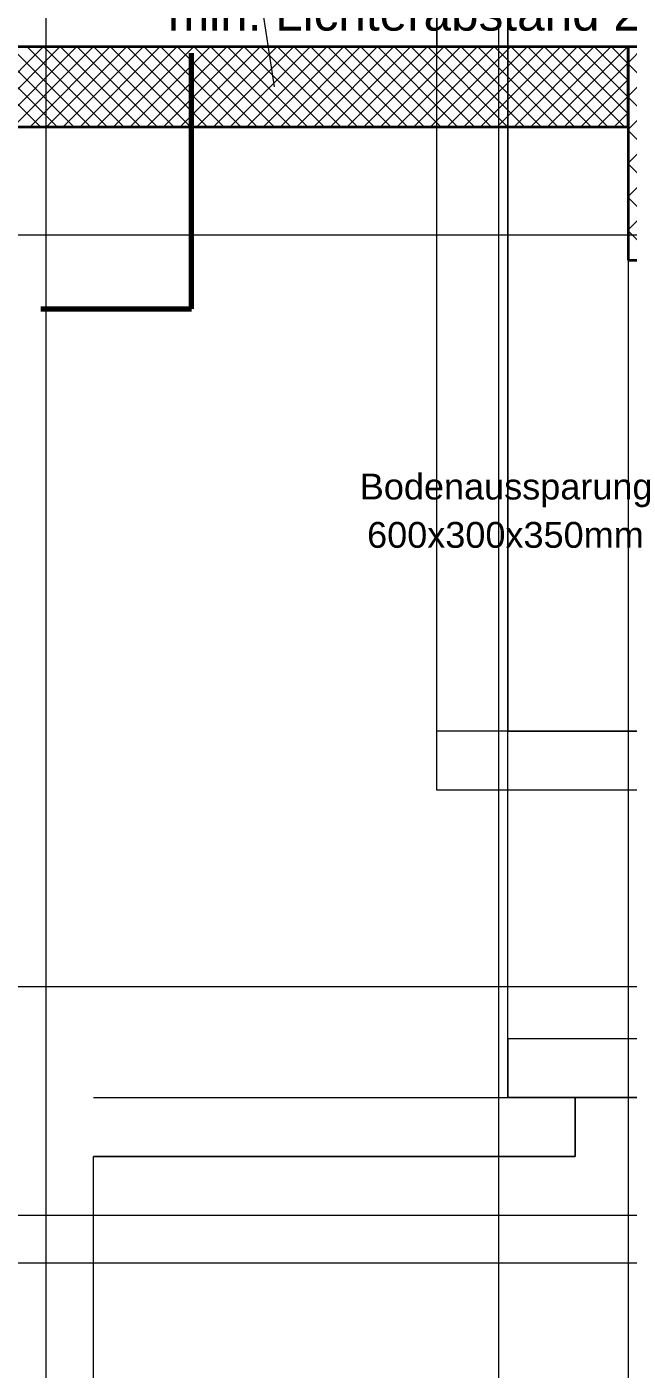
# Model space of a CAD drawing. Extents: x -982 to 937, y -179 to 616.
# Drawn here: x -588.3 to -537.4, y -60.4 to 53.2 of the extents above; entities that cross this region are included whole.
import ezdxf
from ezdxf.lldxf.tags import DXFTag

# ---------------------------------------------------------------- set-up
doc = ezdxf.new("R2010")
doc.units = 0
doc.layers.get('0').update_dxf_attribs({"lineweight": 13})
for name, color, linetype, lineweight in [('A-DETL-____-HDLN', 7, '_Verdeckte Linien_', 9), ('A-DETL-GENF-HDLN', 7, '_Verdeckte Linien_', 9), ('A-FLOR-____-MCUT', 7, 'Continuous', 35), ('A-FLOR-____-OTLN', 7, 'Continuous', 9), ('A-FLOR-____-OVHD', 7, 'Strichpunkt - Fein', 9), ('S-COLS-____-MCUT', 7, 'Continuous', 35), ('S-COLS-____-OTLN', 7, 'Continuous', 9), ('S-GRID-____-OTLN', 7, 'Continuous', 5)]:
    doc.layers.add(name, color=color, linetype=linetype, lineweight=lineweight)
doc.layers.add('EL01_WAN_Röhre Boden Typ', color=1, linetype='Continuous', lineweight=13, true_color=0xff0000)
doc.layers.add('G-____-____-SYMB', color=7, linetype='Strichpunkt - Weit', lineweight=5, true_color=0x008080)
doc.styles.get("Standard").update_dxf_attribs({"font": 'arial.ttf'})
tags = doc.linetypes.add('_Rasterlinie_', pattern=[0.375, 0.2, -0.05, 0.075, -0.05]).pattern_tags.tags
tags[10:11] = [DXFTag(74, 4), DXFTag(75, 0), DXFTag(340, '0'), DXFTag(46, 1.0), DXFTag(50, 0.0), DXFTag(44, 0.0), DXFTag(45, 0.0)]
tags[8:9] = [DXFTag(74, 4), DXFTag(75, 0), DXFTag(340, '0'), DXFTag(46, 1.0), DXFTag(50, 0.0), DXFTag(44, 0.0), DXFTag(45, 0.0)]
tags[6:7] = [DXFTag(74, 4), DXFTag(75, 0), DXFTag(340, '0'), DXFTag(46, 1.0), DXFTag(50, 0.0), DXFTag(44, 0.0), DXFTag(45, 0.0)]
tags[4:5] = [DXFTag(74, 4), DXFTag(75, 0), DXFTag(340, '0'), DXFTag(46, 1.0), DXFTag(50, 0.0), DXFTag(44, 0.0), DXFTag(45, 0.0)]
tags = doc.linetypes.add('_Schnittlinie_', pattern=[0.3, 0.15, -0.05, 0.05, -0.05]).pattern_tags.tags
tags[10:11] = [DXFTag(74, 4), DXFTag(75, 0), DXFTag(340, '0'), DXFTag(46, 1.0), DXFTag(50, 0.0), DXFTag(44, 0.0), DXFTag(45, 0.0)]
tags[8:9] = [DXFTag(74, 4), DXFTag(75, 0), DXFTag(340, '0'), DXFTag(46, 1.0), DXFTag(50, 0.0), DXFTag(44, 0.0), DXFTag(45, 0.0)]
tags[6:7] = [DXFTag(74, 4), DXFTag(75, 0), DXFTag(340, '0'), DXFTag(46, 1.0), DXFTag(50, 0.0), DXFTag(44, 0.0), DXFTag(45, 0.0)]
tags[4:5] = [DXFTag(74, 4), DXFTag(75, 0), DXFTag(340, '0'), DXFTag(46, 1.0), DXFTag(50, 0.0), DXFTag(44, 0.0), DXFTag(45, 0.0)]
tags = doc.linetypes.add('_Verdeckte Linien_', pattern=[0.15, 0.1, -0.05]).pattern_tags.tags
tags[6:7] = [DXFTag(74, 4), DXFTag(75, 0), DXFTag(340, '0'), DXFTag(46, 1.0), DXFTag(50, 0.0), DXFTag(44, 0.0), DXFTag(45, 0.0)]
tags[4:5] = [DXFTag(74, 4), DXFTag(75, 0), DXFTag(340, '0'), DXFTag(46, 1.0), DXFTag(50, 0.0), DXFTag(44, 0.0), DXFTag(45, 0.0)]
tags = doc.linetypes.add('Strichpunkt - Fein', pattern=[0.2, 0.1, -0.05, 0, -0.05]).pattern_tags.tags
tags[10:11] = [DXFTag(74, 4), DXFTag(75, 0), DXFTag(340, '0'), DXFTag(46, 1.0), DXFTag(50, 0.0), DXFTag(44, 0.0), DXFTag(45, 0.0)]
tags[8:9] = [DXFTag(74, 4), DXFTag(75, 0), DXFTag(340, '0'), DXFTag(46, 1.0), DXFTag(50, 0.0), DXFTag(44, 0.0), DXFTag(45, 0.0)]
tags[6:7] = [DXFTag(74, 4), DXFTag(75, 0), DXFTag(340, '0'), DXFTag(46, 1.0), DXFTag(50, 0.0), DXFTag(44, 0.0), DXFTag(45, 0.0)]
tags[4:5] = [DXFTag(74, 4), DXFTag(75, 0), DXFTag(340, '0'), DXFTag(46, 1.0), DXFTag(50, 0.0), DXFTag(44, 0.0), DXFTag(45, 0.0)]
tags = doc.linetypes.add('Strichpunkt - Weit', pattern=[0.5, 0.2, -0.15, 0, -0.15]).pattern_tags.tags
tags[10:11] = [DXFTag(74, 4), DXFTag(75, 0), DXFTag(340, '0'), DXFTag(46, 1.0), DXFTag(50, 0.0), DXFTag(44, 0.0), DXFTag(45, 0.0)]
tags[8:9] = [DXFTag(74, 4), DXFTag(75, 0), DXFTag(340, '0'), DXFTag(46, 1.0), DXFTag(50, 0.0), DXFTag(44, 0.0), DXFTag(45, 0.0)]
tags[6:7] = [DXFTag(74, 4), DXFTag(75, 0), DXFTag(340, '0'), DXFTag(46, 1.0), DXFTag(50, 0.0), DXFTag(44, 0.0), DXFTag(45, 0.0)]
tags[4:5] = [DXFTag(74, 4), DXFTag(75, 0), DXFTag(340, '0'), DXFTag(46, 1.0), DXFTag(50, 0.0), DXFTag(44, 0.0), DXFTag(45, 0.0)]

# ---------------------------------------------------------------- blocks, each defined once
blk = doc.blocks.new('Referenz-A0UJ2GQRXE', base_point=(-954.02, -167.52))
at = {"layer": 'A-DETL-____-HDLN', "color": 0, "linetype": '_Verdeckte Linien_', "ltscale": 0.13}
for p, q in [((-547.56, -37.41), (-547.56, 213.99)), ((-548.36, 147.59), (-548.36, -76.41)), ((-553.56, -11.41), (-553.56, 124.19)), ((-547.56, 121.71), (-547.56, -6.41)), ((-449.26, -6.41), (-553.56, -6.41)), ((-547.56, -6.41), (-449.26, -6.41)), ((-454.26, -11.41), (-553.56, -11.41)), ((-547.56, -32.41), (-547.56, -37.41)), ((-547.56, -32.41), (-495.86, -32.41)), ((-582.66, -37.41), (-541.86, -37.41)), ((-553.56, -37.41), (-500.86, -37.41)), ((-541.86, -37.41), (-547.56, -37.41)), ((-500.86, -37.41), (-547.56, -37.41)), ((-541.86, -42.41), (-541.86, -37.41)), ((-541.86, -37.41), (-541.86, -41.01)), ((-541.86, -37.41), (-541.86, -42.41)), ((-582.66, -167.52), (-582.66, -42.41)), ((-582.66, -42.41), (-541.86, -42.41)), ((-541.86, -42.41), (-582.66, -42.41))]:
    blk.add_line(p, q, dxfattribs=at)
at = {"layer": 'A-DETL-GENF-HDLN', "color": 0, "linetype": '_Verdeckte Linien_', "ltscale": 0.13}
blk.add_line((-593.91, 222.99), (-567.36, 48.12), dxfattribs=at)
at = {"layer": 'A-FLOR-____-MCUT', "color": 0, "linetype": 'Continuous', "ltscale": 0.35}
for p, q in [((-537.36, 51.51), (-650.46, 51.51)), ((-537.36, 44.74), (-537.36, 51.51)), ((-650.46, 44.74), (-537.36, 44.74))]:
    blk.add_line(p, q, dxfattribs=at)
at = {"layer": 'A-FLOR-____-OTLN', "color": 0, "linetype": 'Continuous', "ltscale": 0.13}
for p, q in [((-553.56, 147.39), (-553.56, 51.51)), ((-587.16, 44.74), (-593.94, 51.51)), ((-593.7, 44.74), (-586.93, 51.51)), ((-585.75, 44.74), (-592.52, 51.51)), ((-592.29, 44.74), (-585.51, 51.51)), ((-584.34, 44.74), (-591.11, 51.51)), ((-590.87, 44.74), (-584.1, 51.51)), ((-582.92, 44.74), (-589.69, 51.51)), ((-589.46, 44.74), (-582.68, 51.51)), ((-581.51, 44.74), (-588.28, 51.51)), ((-588.04, 44.74), (-581.27, 51.51)), ((-580.09, 44.74), (-586.87, 51.51)), ((-586.63, 44.74), (-579.86, 51.51)), ((-578.68, 44.74), (-585.45, 51.51)), ((-585.22, 44.74), (-578.44, 51.51)), ((-577.26, 44.74), (-584.04, 51.51)), ((-583.8, 44.74), (-577.03, 51.51)), ((-575.85, 44.74), (-582.62, 51.51)), ((-582.39, 44.74), (-575.61, 51.51)), ((-574.44, 44.74), (-581.21, 51.51)), ((-580.97, 44.74), (-574.2, 51.51)), ((-573.02, 44.74), (-579.8, 51.51)), ((-579.56, 44.74), (-572.79, 51.51)), ((-571.61, 44.74), (-578.38, 51.51)), ((-578.14, 44.74), (-571.37, 51.51)), ((-570.19, 44.74), (-576.97, 51.51)), ((-576.73, 44.74), (-569.96, 51.51)), ((-568.78, 44.74), (-575.55, 51.51)), ((-575.32, 44.74), (-568.54, 51.51)), ((-567.36, 44.74), (-574.14, 51.51)), ((-573.9, 44.74), (-567.13, 51.51)), ((-565.95, 44.74), (-572.72, 51.51)), ((-572.49, 44.74), (-565.71, 51.51)), ((-564.54, 44.74), (-571.31, 51.51)), ((-571.07, 44.74), (-564.3, 51.51)), ((-563.12, 44.74), (-569.9, 51.51)), ((-569.66, 44.74), (-562.89, 51.51)), ((-561.71, 44.74), (-568.48, 51.51)), ((-568.25, 44.74), (-561.47, 51.51)), ((-560.29, 44.74), (-567.07, 51.51)), ((-566.83, 44.74), (-560.06, 51.51)), ((-558.88, 44.74), (-565.65, 51.51)), ((-565.42, 44.74), (-558.64, 51.51)), ((-557.47, 44.74), (-564.24, 51.51)), ((-564, 44.74), (-557.23, 51.51)), ((-556.05, 44.74), (-562.82, 51.51)), ((-562.59, 44.74), (-555.81, 51.51)), ((-554.64, 44.74), (-561.41, 51.51)), ((-561.17, 44.74), (-554.4, 51.51)), ((-553.22, 44.74), (-560, 51.51)), ((-559.76, 44.74), (-552.99, 51.51)), ((-551.81, 44.74), (-558.58, 51.51)), ((-558.35, 44.74), (-551.57, 51.51)), ((-550.39, 44.74), (-557.17, 51.51)), ((-556.93, 44.74), (-550.16, 51.51)), ((-548.98, 44.74), (-555.75, 51.51)), ((-555.52, 44.74), (-548.74, 51.51)), ((-547.57, 44.74), (-554.34, 51.51)), ((-554.1, 44.74), (-547.33, 51.51)), ((-546.15, 44.74), (-552.93, 51.51)), ((-552.69, 44.74), (-545.92, 51.51)), ((-544.74, 44.74), (-551.51, 51.51)), ((-551.27, 44.74), (-544.5, 51.51)), ((-543.32, 44.74), (-550.1, 51.51)), ((-549.86, 44.74), (-543.09, 51.51)), ((-541.91, 44.74), (-548.68, 51.51)), ((-548.45, 44.74), (-541.67, 51.51)), ((-540.49, 44.74), (-547.27, 51.51)), ((-547.03, 44.74), (-540.26, 51.51)), ((-539.08, 44.74), (-545.85, 51.51)), ((-545.62, 44.74), (-538.84, 51.51)), ((-537.67, 44.74), (-544.44, 51.51)), ((-544.2, 44.74), (-537.43, 51.51)), ((-537.36, 45.84), (-543.03, 51.51)), ((-537.36, 47.26), (-541.61, 51.51)), ((-537.36, 48.67), (-540.2, 51.51)), ((-537.36, 50.08), (-538.78, 51.51)), ((-537.36, 51.5), (-537.37, 51.51)), ((-542.79, 44.74), (-537.36, 50.17)), ((-541.38, 44.74), (-537.36, 48.75)), ((-539.96, 44.74), (-537.36, 47.34)), ((-538.55, 44.74), (-537.36, 45.92))]:
    blk.add_line(p, q, dxfattribs=at)
at = {"layer": 'A-FLOR-____-OVHD', "color": 0, "linetype": 'Strichpunkt - Fein', "ltscale": 0.13}
for p, q in [((-532.36, -47.41), (-659.46, -47.41)), ((-659.46, -51.41), (-528.36, -51.41))]:
    blk.add_line(p, q, dxfattribs=at)
at = {"layer": 'G-____-____-SYMB', "color": 0, "linetype": '_Schnittlinie_', "lineweight": 70, "ltscale": 0.7}
for p, q in [((-574.36, 29.33), (-574.36, 50.97)), ((-587.12, 29.33), (-574.36, 29.33))]:
    blk.add_line(p, q, dxfattribs=at)
at = {"layer": 'S-COLS-____-MCUT', "color": 0, "linetype": 'Continuous', "ltscale": 0.35}
for p, q in [((-537.36, 51.51), (-537.36, 33.45)), ((-532.36, 51.51), (-537.36, 51.51)), ((-537.36, 33.45), (-532.4, 33.45))]:
    blk.add_line(p, q, dxfattribs=at)
at = {"layer": 'S-COLS-____-OTLN', "color": 0, "linetype": 'Continuous', "ltscale": 0.13}
for p, q in [((-537.36, 50.17), (-536.02, 51.51)), ((-537.36, 47.34), (-533.19, 51.51)), ((-532.36, 45.08), (-537.36, 50.08)), ((-537.36, 44.51), (-532.36, 49.51)), ((-532.36, 42.26), (-537.36, 47.26)), ((-537.36, 41.68), (-532.36, 46.68)), ((-532.36, 39.43), (-537.36, 44.43)), ((-537.36, 38.85), (-532.36, 43.85)), ((-532.36, 36.6), (-537.36, 41.6)), ((-537.36, 36.02), (-532.36, 41.02)), ((-532.36, 33.77), (-537.36, 38.77)), ((-534.86, 33.45), (-537.36, 35.94)), ((-537.36, 33.45), (-537.36, -90.22))]:
    blk.add_line(p, q, dxfattribs=at)
at = {"layer": 'S-GRID-____-OTLN', "color": 0, "linetype": '_Rasterlinie_', "ltscale": 0.13}
for p, q in [((-586.66, -167.52), (-586.66, 592.59)), ((-948.54, 35.59), (290.33, 35.59)), ((-948.54, -28.01), (290.33, -28.01))]:
    blk.add_line(p, q, dxfattribs=at)
blk = doc.blocks.new('Bauteilbeschriftung-A0UJ2GVZXE', base_point=(-576.35, 52.89))
at = {"color": 0, "lineweight": -2, "char_height": 3, "attachment_point": 1}
for s, insert in [('{\\fArial;Rohre auffäldeln}', (-576.35, 60.89)), ('{\\fArial;min. Lichterabstand 25cm}', (-576.35, 55.89))]:
    blk.add_mtext(s, dxfattribs=dict(at, insert=insert))
blk = doc.blocks.new('MText-A0UJ2GYNXE', base_point=(-560.1, 9.11))
at = {"color": 0, "lineweight": -2, "char_height": 2.1875, "attachment_point": 1}
for s, insert in [('{\\fArial;Bodenaussparung}', (-560.1, 15.39)), ('{\\fArial;600x300x350mm}', (-559.48, 11.3))]:
    blk.add_mtext(s, dxfattribs=dict(at, insert=insert))

msp = doc.modelspace()

# ---------------------------------------------------------------- block references
at = {"color": 9, "lineweight": 25, "ltscale": 0.25, "true_color": 0xc0c0c0}
msp.add_blockref('Referenz-A0UJ2GQRXE', (-954.02, -167.52), dxfattribs=at)
at = {"layer": 'EL01_WAN_Röhre Boden Typ', "color": 94, "linetype": 'Continuous', "ltscale": 1.3, "true_color": 0x009900}
msp.add_blockref('Bauteilbeschriftung-A0UJ2GVZXE', (-576.35, 52.89), dxfattribs=at)
at = {"layer": 'EL01_WAN_Röhre Boden Typ', "color": 1, "linetype": 'Continuous', "ltscale": 1.3, "true_color": 0xff0000}
msp.add_blockref('MText-A0UJ2GYNXE', (-560.1, 9.11), dxfattribs=at)

doc.saveas('drawing.dxf')
